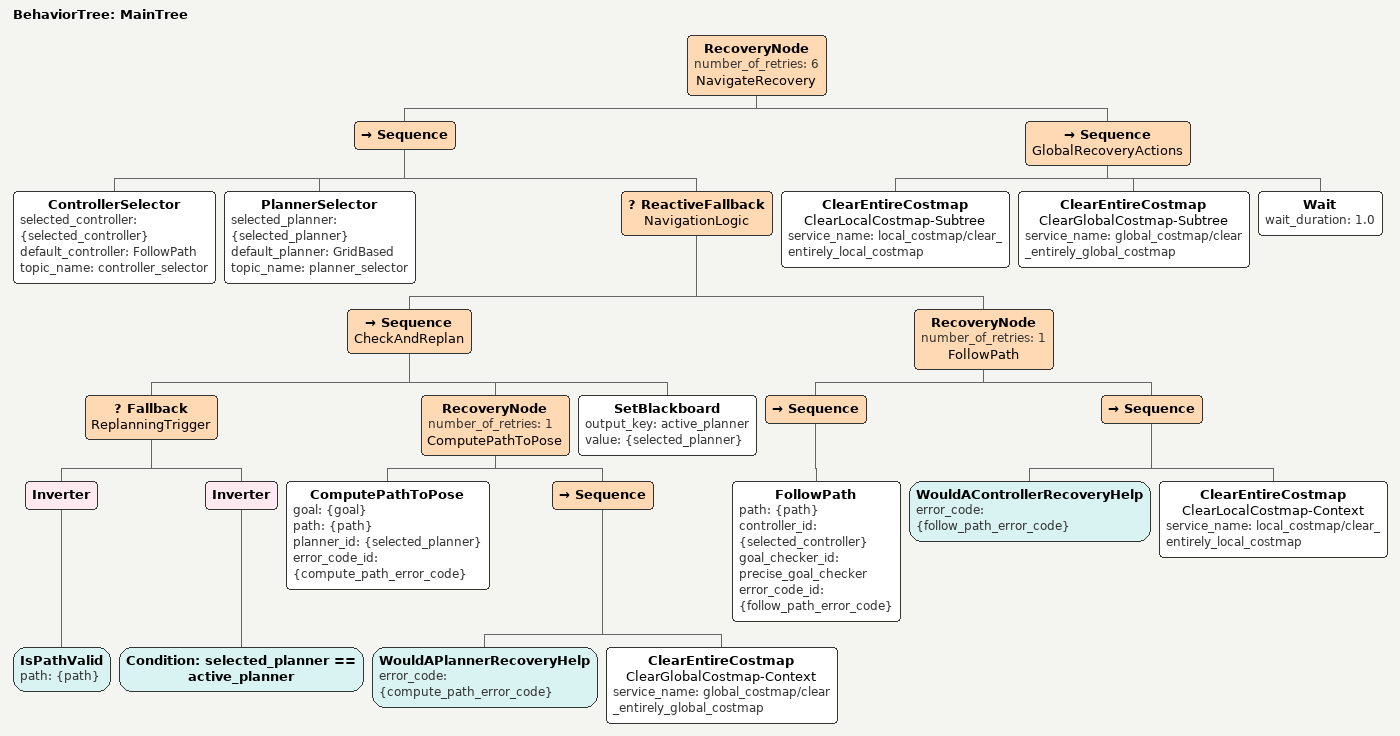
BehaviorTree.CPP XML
<root BTCPP_format="4" main_tree_to_execute="MainTree">
    <BehaviorTree ID="MainTree">
      <RecoveryNode number_of_retries="6" name="NavigateRecovery">
        <Sequence>
          <ControllerSelector selected_controller="{selected_controller}" default_controller="FollowPath" topic_name="controller_selector"/>
          <PlannerSelector selected_planner="{selected_planner}" default_planner="GridBased" topic_name="planner_selector"/>

          <ReactiveFallback name="NavigationLogic">

            <Sequence name="CheckAndReplan">
              <Fallback name="ReplanningTrigger">
                <Inverter>
                  <IsPathValid path="{path}"/>
                </Inverter>
                <Inverter>
                  <Condition ID="selected_planner == active_planner" />
                </Inverter>
              </Fallback>

              <RecoveryNode number_of_retries="1" name="ComputePathToPose">
                <ComputePathToPose goal="{goal}" path="{path}" planner_id="{selected_planner}" error_code_id="{compute_path_error_code}"/>
                <Sequence>
                  <WouldAPlannerRecoveryHelp error_code="{compute_path_error_code}"/>
                  <ClearEntireCostmap name="ClearGlobalCostmap-Context" service_name="global_costmap/clear_entirely_global_costmap"/>
                </Sequence>
              </RecoveryNode>

              <SetBlackboard output_key="active_planner" value="{selected_planner}"/>
            </Sequence>

            <RecoveryNode number_of_retries="1" name="FollowPath">
              <Sequence>
                <FollowPath path="{path}" controller_id="{selected_controller}" goal_checker_id="precise_goal_checker" error_code_id="{follow_path_error_code}"/>
              </Sequence>
              <Sequence>
                <WouldAControllerRecoveryHelp error_code="{follow_path_error_code}"/>
                <ClearEntireCostmap name="ClearLocalCostmap-Context" service_name="local_costmap/clear_entirely_local_costmap"/>
              </Sequence>
            </RecoveryNode>

          </ReactiveFallback>
        </Sequence>

        <Sequence name="GlobalRecoveryActions">
          <ClearEntireCostmap name="ClearLocalCostmap-Subtree" service_name="local_costmap/clear_entirely_local_costmap"/>
          <ClearEntireCostmap name="ClearGlobalCostmap-Subtree" service_name="global_costmap/clear_entirely_global_costmap"/>
          <Wait wait_duration="1.0"/>
        </Sequence>
      </RecoveryNode>
    </BehaviorTree>
  </root>
